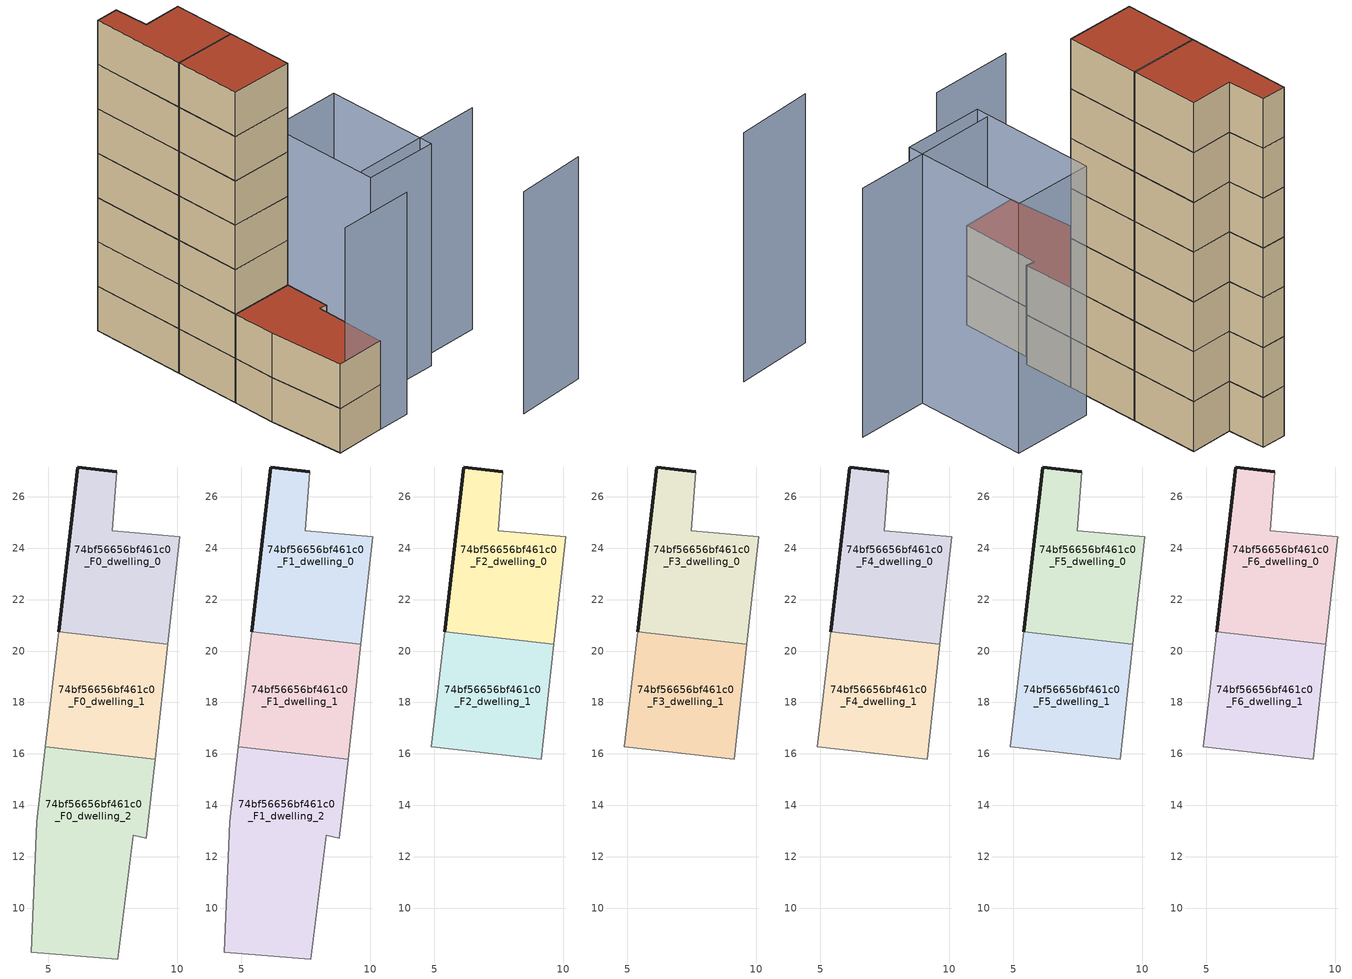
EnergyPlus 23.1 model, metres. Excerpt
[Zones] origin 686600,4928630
74bf56656bf461c0_F0_dwelling_0
 floor ground (EU_floor_Construction): 9.65,20.27 10.11,24.43 7.48,24.67 7.65,26.97 6.14,27.16 5.4,20.74 z0
 wall outside (EU_wall_Construction): 5.4,20.74 6.14,27.16 7.65,26.97 z0:3
 wall adiabatic (EU_wall_Construction): 7.65,26.97 7.48,24.67 10.11,24.43 9.65,20.27 z0:3
 wall to 74bf56656bf461c0_F0_dwelling_1 (EU_wall_Construction): 9.65,20.27 5.4,20.74 z0:3
74bf56656bf461c0_F0_dwelling_1
 floor ground (EU_floor_Construction): 9.15,15.8 9.65,20.27 5.4,20.74 4.88,16.28 z0
 wall adiabatic (EU_wall_Construction): 9.65,20.27 9.15,15.8 / 4.88,16.28 5.4,20.74 z0:3
 wall to 74bf56656bf461c0_F0_dwelling_2 (EU_wall_Construction): 9.15,15.8 4.88,16.27 z0:3
74bf56656bf461c0_F0_dwelling_2
 floor ground (EU_floor_Construction): 7.7,8.03 8.3,12.84 8.8,12.72 9.15,15.8 4.88,16.28 4.54,13.37 4.32,8.3 z0
 wall adiabatic (EU_wall_Construction): 9.15,15.8 8.8,12.72 8.3,12.84 7.7,8.03 4.32,8.3 4.54,13.37 4.88,16.28 z0:3
74bf56656bf461c0_F1_dwelling_0
 floor to 74bf56656bf461c0_F0_dwelling_0 (EU_floor_Construction): 9.65,20.27 10.11,24.43 7.48,24.67 7.65,26.97 6.14,27.16 5.4,20.74 z3
 wall outside (EU_wall_Construction): 5.4,20.74 6.14,27.16 7.65,26.97 z3:6
 wall adiabatic (EU_wall_Construction): 7.65,26.97 7.48,24.67 10.11,24.43 9.65,20.27 z3:6
 wall to 74bf56656bf461c0_F1_dwelling_1 (EU_wall_Construction): 9.65,20.27 5.4,20.74 z3:6
74bf56656bf461c0_F1_dwelling_1
 floor to 74bf56656bf461c0_F0_dwelling_1 (EU_floor_Construction): 9.15,15.8 9.65,20.27 5.4,20.74 4.88,16.28 z3
 wall adiabatic (EU_wall_Construction): 9.65,20.27 9.15,15.8 / 4.88,16.28 5.4,20.74 z3:6
 wall to 74bf56656bf461c0_F1_dwelling_2 (EU_wall_Construction): 9.15,15.8 4.88,16.27 z3:6
74bf56656bf461c0_F1_dwelling_2
 floor to 74bf56656bf461c0_F0_dwelling_2 (EU_floor_Construction): 7.7,8.03 8.3,12.84 8.8,12.72 9.15,15.8 4.88,16.28 4.54,13.37 4.32,8.3 z3
 wall adiabatic (EU_wall_Construction): 9.15,15.8 8.8,12.72 8.3,12.84 7.7,8.03 4.32,8.3 4.54,13.37 4.88,16.28 z3:6
 roof outside (EU_roof_Construction): 9.15,15.8 8.8,12.72 8.3,12.84 7.7,8.03 4.32,8.3 4.54,13.37 4.88,16.28 z6
74bf56656bf461c0_F2_dwelling_0
 floor to 74bf56656bf461c0_F1_dwelling_0 (EU_floor_Construction): 9.65,20.27 10.11,24.43 7.48,24.67 7.65,26.97 6.14,27.16 5.4,20.74 z6
 wall outside (EU_wall_Construction): 5.4,20.74 6.14,27.16 7.65,26.97 z6:9
 wall adiabatic (EU_wall_Construction): 7.65,26.97 7.48,24.67 10.11,24.43 9.65,20.27 z6:9
 wall to 74bf56656bf461c0_F2_dwelling_1 (EU_wall_Construction): 9.65,20.27 5.4,20.74 z6:9
74bf56656bf461c0_F2_dwelling_1
 floor to 74bf56656bf461c0_F1_dwelling_1 (EU_floor_Construction): 9.15,15.8 9.65,20.27 5.4,20.74 4.88,16.28 z6
 wall adiabatic (EU_wall_Construction): 9.65,20.27 9.15,15.8 4.88,16.28 5.4,20.74 z6:9
74bf56656bf461c0_F3_dwelling_0
 floor to 74bf56656bf461c0_F2_dwelling_0 (EU_floor_Construction): 9.65,20.27 10.11,24.43 7.48,24.67 7.65,26.97 6.14,27.16 5.4,20.74 z9
 wall outside (EU_wall_Construction): 5.4,20.74 6.14,27.16 7.65,26.97 z9:12
 wall adiabatic (EU_wall_Construction): 7.65,26.97 7.48,24.67 10.11,24.43 9.65,20.27 z9:12
 wall to 74bf56656bf461c0_F3_dwelling_1 (EU_wall_Construction): 9.65,20.27 5.4,20.74 z9:12
74bf56656bf461c0_F3_dwelling_1
 floor to 74bf56656bf461c0_F2_dwelling_1 (EU_floor_Construction): 9.15,15.8 9.65,20.27 5.4,20.74 4.88,16.28 z9
 wall adiabatic (EU_wall_Construction): 9.65,20.27 9.15,15.8 4.88,16.28 5.4,20.74 z9:12
74bf56656bf461c0_F4_dwelling_0
 floor to 74bf56656bf461c0_F3_dwelling_0 (EU_floor_Construction): 9.65,20.27 10.11,24.43 7.48,24.67 7.65,26.97 6.14,27.16 5.4,20.74 z12
 wall outside (EU_wall_Construction): 5.4,20.74 6.14,27.16 7.65,26.97 z12:15
 wall adiabatic (EU_wall_Construction): 7.65,26.97 7.48,24.67 10.11,24.43 9.65,20.27 z12:15
 wall to 74bf56656bf461c0_F4_dwelling_1 (EU_wall_Construction): 9.65,20.27 5.4,20.74 z12:15
74bf56656bf461c0_F4_dwelling_1
 floor to 74bf56656bf461c0_F3_dwelling_1 (EU_floor_Construction): 9.15,15.8 9.65,20.27 5.4,20.74 4.88,16.28 z12
 wall adiabatic (EU_wall_Construction): 9.65,20.27 9.15,15.8 4.88,16.28 5.4,20.74 z12:15
74bf56656bf461c0_F5_dwelling_0
 floor to 74bf56656bf461c0_F4_dwelling_0 (EU_floor_Construction): 9.65,20.27 10.11,24.43 7.48,24.67 7.65,26.97 6.14,27.16 5.4,20.74 z15
 wall outside (EU_wall_Construction): 5.4,20.74 6.14,27.16 7.65,26.97 z15:18
 wall adiabatic (EU_wall_Construction): 7.65,26.97 7.48,24.67 10.11,24.43 9.65,20.27 z15:18
 wall to 74bf56656bf461c0_F5_dwelling_1 (EU_wall_Construction): 9.65,20.27 5.4,20.74 z15:18
74bf56656bf461c0_F5_dwelling_1
 floor to 74bf56656bf461c0_F4_dwelling_1 (EU_floor_Construction): 9.15,15.8 9.65,20.27 5.4,20.74 4.88,16.28 z15
 wall adiabatic (EU_wall_Construction): 9.65,20.27 9.15,15.8 4.88,16.28 5.4,20.74 z15:18
74bf56656bf461c0_F6_dwelling_0
 floor to 74bf56656bf461c0_F5_dwelling_0 (EU_floor_Construction): 9.65,20.27 10.11,24.43 7.48,24.67 7.65,26.97 6.14,27.16 5.4,20.74 z18
 wall outside (EU_wall_Construction): 5.4,20.74 6.14,27.16 7.65,26.97 z18:21
 wall adiabatic (EU_wall_Construction): 7.65,26.97 7.48,24.67 10.11,24.43 9.65,20.27 z18:21
 wall to 74bf56656bf461c0_F6_dwelling_1 (EU_wall_Construction): 9.65,20.27 5.4,20.74 z18:21
 roof outside (EU_roof_Construction): 7.65,26.97 7.48,24.67 10.11,24.43 9.65,20.27 5.4,20.74 6.14,27.16 z21
74bf56656bf461c0_F6_dwelling_1
 floor to 74bf56656bf461c0_F5_dwelling_1 (EU_floor_Construction): 9.15,15.8 9.65,20.27 5.4,20.74 4.88,16.28 z18
 wall adiabatic (EU_wall_Construction): 9.65,20.27 9.15,15.8 4.88,16.28 5.4,20.74 z18:21
 roof outside (EU_roof_Construction): 9.65,20.27 9.15,15.8 4.88,16.28 5.4,20.74 z21
shading: 14,2.55 18.83,2.34 / 9.89,7.81 4.79,8.32 / 19.27,10.3 10.09,11.19 / 9.86,10.37 10.72,18.01 / 10.72,18.01 15.64,17.46 / 15.64,17.46 14.79,9.82 / 14.79,9.82 9.86,10.37 z0:15
[Building]
EU S2 Campaign: North Axis=0; Terrain=City; Solar Distribution=FullExterior
[Site:Location]
Bologna: Latitude=44.5; Longitude=11.25; Time Zone=1; Elevation=37
[SizingPeriod:WeatherFileDays]
AnnualSizingPeriod: Begin Month=1; Begin Day of Month=1; End Month=12; End Day of Month=31; Day of Week for Start Day=Monday; Use Weather File Daylight Saving Period=No; Use Weather File Rain and Snow Indicators=No
[MATERIAL]
EU_InternalMass_Material: Roughness=MediumRough; Thickness=0.1; Conductivity=1; Density=1800; Specific Heat=900; Thermal Absorptance=0.9; Solar Absorptance=0.7; Visible Absorptance=0.7
[MATERIAL:NOMASS] Roughness=MediumRough; Thermal Absorptance=0.9; Solar Absorptance=0.7; Visible Absorptance=0.7
Name | Thermal Resistance
EU_wall_NoMass | 0.905828
EU_roof_NoMass | 0.37593
EU_floor_NoMass | 0.67114
[CONSTRUCTION]
EU_wall_Construction: EU_wall_NoMass
EU_roof_Construction: EU_roof_NoMass
EU_floor_Construction: EU_floor_NoMass
EU_InternalMass_Construction: EU_InternalMass_Material
[ZONE] Type=1; Multiplier=1; Ceiling Height=autocalculate; Floor Area=autocalculate; Part of Total Floor Area=Yes
Name | Volume
74bf56656bf461c0_F0_dwelling_0; 74bf56656bf461c0_F1_dwelling_0; 74bf56656bf461c0_F2_dwelling_0; 74bf56656bf461c0_F3_dwelling_0; 74bf56656bf461c0_F4_dwelling_0; 74bf56656bf461c0_F5_dwelling_0; 74bf56656bf461c0_F6_dwelling_0 | 64.0825
74bf56656bf461c0_F0_dwelling_1; 74bf56656bf461c0_F1_dwelling_1; 74bf56656bf461c0_F2_dwelling_1; 74bf56656bf461c0_F3_dwelling_1; 74bf56656bf461c0_F4_dwelling_1; 74bf56656bf461c0_F5_dwelling_1; 74bf56656bf461c0_F6_dwelling_1 | 57.7808
74bf56656bf461c0_F0_dwelling_2 | 92.0039
74bf56656bf461c0_F1_dwelling_2 | 92.0054
[INTERNALMASS] Construction=EU_InternalMass_Construction
Name | Zone or ZoneList | Surface Area
74bf56656bf461c0_F0_dwelling_0_EU_InternalMass | 74bf56656bf461c0_F0_dwelling_0 | 21.3607
74bf56656bf461c0_F0_dwelling_1_EU_InternalMass | 74bf56656bf461c0_F0_dwelling_1 | 19.2603
74bf56656bf461c0_F0_dwelling_2_EU_InternalMass | 74bf56656bf461c0_F0_dwelling_2 | 30.6682
74bf56656bf461c0_F1_dwelling_0_EU_InternalMass | 74bf56656bf461c0_F1_dwelling_0 | 21.3607
74bf56656bf461c0_F1_dwelling_1_EU_InternalMass | 74bf56656bf461c0_F1_dwelling_1 | 19.2603
74bf56656bf461c0_F1_dwelling_2_EU_InternalMass | 74bf56656bf461c0_F1_dwelling_2 | 30.6682
74bf56656bf461c0_F2_dwelling_0_EU_InternalMass | 74bf56656bf461c0_F2_dwelling_0 | 35.6445
74bf56656bf461c0_F2_dwelling_1_EU_InternalMass | 74bf56656bf461c0_F2_dwelling_1 | 35.6448
74bf56656bf461c0_F3_dwelling_0_EU_InternalMass | 74bf56656bf461c0_F3_dwelling_0 | 35.6445
74bf56656bf461c0_F3_dwelling_1_EU_InternalMass | 74bf56656bf461c0_F3_dwelling_1 | 35.6448
74bf56656bf461c0_F4_dwelling_0_EU_InternalMass | 74bf56656bf461c0_F4_dwelling_0 | 35.6445
74bf56656bf461c0_F4_dwelling_1_EU_InternalMass | 74bf56656bf461c0_F4_dwelling_1 | 35.6448
74bf56656bf461c0_F5_dwelling_0_EU_InternalMass | 74bf56656bf461c0_F5_dwelling_0 | 35.6445
74bf56656bf461c0_F5_dwelling_1_EU_InternalMass | 74bf56656bf461c0_F5_dwelling_1 | 35.6448
74bf56656bf461c0_F6_dwelling_0_EU_InternalMass | 74bf56656bf461c0_F6_dwelling_0 | 35.6445
74bf56656bf461c0_F6_dwelling_1_EU_InternalMass | 74bf56656bf461c0_F6_dwelling_1 | 35.6448
[OTHEREQUIPMENT] Fuel Type=Electricity; Design Level Calculation Method=Watts/Area; Power per Zone Floor Area=1; Fraction Latent=0; Fraction Radiant=0; Fraction Lost=0; Carbon Dioxide Generation Rate=0; EndUse Subcategory=EU_Step8_InternalGains
Name | Zone or ZoneList or Space or SpaceList | Schedule
EU_Step8_InternalGain_74bf56656bf461c0_F0_dwelling_0_f000 | 74bf56656bf461c0_F0_dwelling_0 | EU_Step8_GainSchedule_74bf56656bf461c0_F0_dwelling_0_f000
EU_Step8_InternalGain_74bf56656bf461c0_F0_dwelling_1_f000 | 74bf56656bf461c0_F0_dwelling_1 | EU_Step8_GainSchedule_74bf56656bf461c0_F0_dwelling_1_f000
EU_Step8_InternalGain_74bf56656bf461c0_F0_dwelling_2_f000 | 74bf56656bf461c0_F0_dwelling_2 | EU_Step8_GainSchedule_74bf56656bf461c0_F0_dwelling_2_f000
EU_Step8_InternalGain_74bf56656bf461c0_F1_dwelling_0_f000 | 74bf56656bf461c0_F1_dwelling_0 | EU_Step8_GainSchedule_74bf56656bf461c0_F1_dwelling_0_f000
EU_Step8_InternalGain_74bf56656bf461c0_F1_dwelling_1_f000 | 74bf56656bf461c0_F1_dwelling_1 | EU_Step8_GainSchedule_74bf56656bf461c0_F1_dwelling_1_f000
EU_Step8_InternalGain_74bf56656bf461c0_F1_dwelling_2_f000 | 74bf56656bf461c0_F1_dwelling_2 | EU_Step8_GainSchedule_74bf56656bf461c0_F1_dwelling_2_f000
EU_Step8_InternalGain_74bf56656bf461c0_F2_dwelling_0_f000 | 74bf56656bf461c0_F2_dwelling_0 | EU_Step8_GainSchedule_74bf56656bf461c0_F2_dwelling_0_f000
EU_Step8_InternalGain_74bf56656bf461c0_F2_dwelling_1_f000 | 74bf56656bf461c0_F2_dwelling_1 | EU_Step8_GainSchedule_74bf56656bf461c0_F2_dwelling_1_f000
EU_Step8_InternalGain_74bf56656bf461c0_F3_dwelling_0_f000 | 74bf56656bf461c0_F3_dwelling_0 | EU_Step8_GainSchedule_74bf56656bf461c0_F3_dwelling_0_f000
EU_Step8_InternalGain_74bf56656bf461c0_F3_dwelling_1_f000 | 74bf56656bf461c0_F3_dwelling_1 | EU_Step8_GainSchedule_74bf56656bf461c0_F3_dwelling_1_f000
EU_Step8_InternalGain_74bf56656bf461c0_F4_dwelling_0_f000 | 74bf56656bf461c0_F4_dwelling_0 | EU_Step8_GainSchedule_74bf56656bf461c0_F4_dwelling_0_f000
EU_Step8_InternalGain_74bf56656bf461c0_F4_dwelling_1_f000 | 74bf56656bf461c0_F4_dwelling_1 | EU_Step8_GainSchedule_74bf56656bf461c0_F4_dwelling_1_f000
EU_Step8_InternalGain_74bf56656bf461c0_F5_dwelling_0_f000 | 74bf56656bf461c0_F5_dwelling_0 | EU_Step8_GainSchedule_74bf56656bf461c0_F5_dwelling_0_f000
EU_Step8_InternalGain_74bf56656bf461c0_F5_dwelling_1_f000 | 74bf56656bf461c0_F5_dwelling_1 | EU_Step8_GainSchedule_74bf56656bf461c0_F5_dwelling_1_f000
EU_Step8_InternalGain_74bf56656bf461c0_F6_dwelling_0_f000 | 74bf56656bf461c0_F6_dwelling_0 | EU_Step8_GainSchedule_74bf56656bf461c0_F6_dwelling_0_f000
EU_Step8_InternalGain_74bf56656bf461c0_F6_dwelling_1_f000 | 74bf56656bf461c0_F6_dwelling_1 | EU_Step8_GainSchedule_74bf56656bf461c0_F6_dwelling_1_f000
[ZONEVENTILATION:DESIGNFLOWRATE] Schedule=EU_AlwaysOn; Design Flow Rate Calculation Method=AirChanges/Hour; Air Changes per Hour=0.73129; Ventilation Type=Natural; Fan Pressure Rise=0; Fan Total Efficiency=1; Constant Term Coefficient=1; Temperature Term Coefficient=0; Velocity Term Coefficient=0; Velocity Squared Term Coefficient=0; Minimum Indoor Temperature=-100; Maximum Indoor Temperature=100; Delta Temperature=-100; Minimum Outdoor Temperature=-100; Maximum Outdoor Temperature=100; Maximum Wind Speed=40
Name | Zone or ZoneList or Space or SpaceList
EU_ConstantAir_74bf56656bf461c0_F0_dwelling_0 | 74bf56656bf461c0_F0_dwelling_0
EU_ConstantAir_74bf56656bf461c0_F0_dwelling_1 | 74bf56656bf461c0_F0_dwelling_1
EU_ConstantAir_74bf56656bf461c0_F0_dwelling_2 | 74bf56656bf461c0_F0_dwelling_2
EU_ConstantAir_74bf56656bf461c0_F1_dwelling_0 | 74bf56656bf461c0_F1_dwelling_0
EU_ConstantAir_74bf56656bf461c0_F1_dwelling_1 | 74bf56656bf461c0_F1_dwelling_1
EU_ConstantAir_74bf56656bf461c0_F1_dwelling_2 | 74bf56656bf461c0_F1_dwelling_2
EU_ConstantAir_74bf56656bf461c0_F2_dwelling_0 | 74bf56656bf461c0_F2_dwelling_0
EU_ConstantAir_74bf56656bf461c0_F2_dwelling_1 | 74bf56656bf461c0_F2_dwelling_1
EU_ConstantAir_74bf56656bf461c0_F3_dwelling_0 | 74bf56656bf461c0_F3_dwelling_0
EU_ConstantAir_74bf56656bf461c0_F3_dwelling_1 | 74bf56656bf461c0_F3_dwelling_1
EU_ConstantAir_74bf56656bf461c0_F4_dwelling_0 | 74bf56656bf461c0_F4_dwelling_0
EU_ConstantAir_74bf56656bf461c0_F4_dwelling_1 | 74bf56656bf461c0_F4_dwelling_1
EU_ConstantAir_74bf56656bf461c0_F5_dwelling_0 | 74bf56656bf461c0_F5_dwelling_0
EU_ConstantAir_74bf56656bf461c0_F5_dwelling_1 | 74bf56656bf461c0_F5_dwelling_1
EU_ConstantAir_74bf56656bf461c0_F6_dwelling_0 | 74bf56656bf461c0_F6_dwelling_0
EU_ConstantAir_74bf56656bf461c0_F6_dwelling_1 | 74bf56656bf461c0_F6_dwelling_1
[HVACTEMPLATE:THERMOSTAT] Constant Heating Setpoint=20; Constant Cooling Setpoint=50
EU_HeatOnly_74bf56656bf461c0_F0_dwelling_0; EU_HeatOnly_74bf56656bf461c0_F0_dwelling_1; EU_HeatOnly_74bf56656bf461c0_F0_dwelling_2; EU_HeatOnly_74bf56656bf461c0_F1_dwelling_0; EU_HeatOnly_74bf56656bf461c0_F1_dwelling_1; EU_HeatOnly_74bf56656bf461c0_F1_dwelling_2; EU_HeatOnly_74bf56656bf461c0_F2_dwelling_0; EU_HeatOnly_74bf56656bf461c0_F2_dwelling_1; EU_HeatOnly_74bf56656bf461c0_F3_dwelling_0; EU_HeatOnly_74bf56656bf461c0_F3_dwelling_1; EU_HeatOnly_74bf56656bf461c0_F4_dwelling_0; EU_HeatOnly_74bf56656bf461c0_F4_dwelling_1; EU_HeatOnly_74bf56656bf461c0_F5_dwelling_0; EU_HeatOnly_74bf56656bf461c0_F5_dwelling_1; EU_HeatOnly_74bf56656bf461c0_F6_dwelling_0; EU_HeatOnly_74bf56656bf461c0_F6_dwelling_1
[HVACTEMPLATE:ZONE:IDEALLOADSAIRSYSTEM] System Availability Schedule=EU_AlwaysOn; Maximum Heating Supply Air Temperature=50; Minimum Cooling Supply Air Temperature=13; Maximum Heating Supply Air Humidity Ratio=0.0156; Minimum Cooling Supply Air Humidity Ratio=0.0077; Heating Limit=NoLimit; Cooling Limit=NoLimit; Heating Availability Schedule=EU_AlwaysOn; Cooling Availability Schedule=EU_CoolingOff; Dehumidification Control Type=ConstantSensibleHeatRatio; Cooling Sensible Heat Ratio=0.7; Dehumidification Setpoint=60; Humidification Control Type=None; Humidification Setpoint=30; Outdoor Air Method=None; Outdoor Air Flow Rate per Person=0.00944; Outdoor Air Flow Rate per Zone Floor Area=0; Outdoor Air Flow Rate per Zone=0; Demand Controlled Ventilation Type=None; Outdoor Air Economizer Type=NoEconomizer; Heat Recovery Type=None; Sensible Heat Recovery Effectiveness=0.7; Latent Heat Recovery Effectiveness=0.65
Name | Template Thermostat
74bf56656bf461c0_F0_dwelling_0 | EU_HeatOnly_74bf56656bf461c0_F0_dwelling_0
74bf56656bf461c0_F0_dwelling_1 | EU_HeatOnly_74bf56656bf461c0_F0_dwelling_1
74bf56656bf461c0_F0_dwelling_2 | EU_HeatOnly_74bf56656bf461c0_F0_dwelling_2
74bf56656bf461c0_F1_dwelling_0 | EU_HeatOnly_74bf56656bf461c0_F1_dwelling_0
74bf56656bf461c0_F1_dwelling_1 | EU_HeatOnly_74bf56656bf461c0_F1_dwelling_1
74bf56656bf461c0_F1_dwelling_2 | EU_HeatOnly_74bf56656bf461c0_F1_dwelling_2
74bf56656bf461c0_F2_dwelling_0 | EU_HeatOnly_74bf56656bf461c0_F2_dwelling_0
74bf56656bf461c0_F2_dwelling_1 | EU_HeatOnly_74bf56656bf461c0_F2_dwelling_1
74bf56656bf461c0_F3_dwelling_0 | EU_HeatOnly_74bf56656bf461c0_F3_dwelling_0
74bf56656bf461c0_F3_dwelling_1 | EU_HeatOnly_74bf56656bf461c0_F3_dwelling_1
74bf56656bf461c0_F4_dwelling_0 | EU_HeatOnly_74bf56656bf461c0_F4_dwelling_0
74bf56656bf461c0_F4_dwelling_1 | EU_HeatOnly_74bf56656bf461c0_F4_dwelling_1
74bf56656bf461c0_F5_dwelling_0 | EU_HeatOnly_74bf56656bf461c0_F5_dwelling_0
74bf56656bf461c0_F5_dwelling_1 | EU_HeatOnly_74bf56656bf461c0_F5_dwelling_1
74bf56656bf461c0_F6_dwelling_0 | EU_HeatOnly_74bf56656bf461c0_F6_dwelling_0
74bf56656bf461c0_F6_dwelling_1 | EU_HeatOnly_74bf56656bf461c0_F6_dwelling_1
[SIZING:ZONE] Zone Cooling Design Supply Air Temperature Input Method=SupplyAirTemperature; Zone Cooling Design Supply Air Temperature=13; Zone Heating Design Supply Air Temperature Input Method=SupplyAirTemperature; Zone Heating Design Supply Air Temperature=50; Zone Cooling Design Supply Air Humidity Ratio=0.008; Zone Heating Design Supply Air Humidity Ratio=0.008; Cooling Design Air Flow Method=DesignDay; Cooling Design Air Flow Rate=0; Cooling Minimum Air Flow per Zone Floor Area=0.000762; Cooling Minimum Air Flow=0; Cooling Minimum Air Flow Fraction=0.2; Heating Design Air Flow Method=DesignDay; Heating Design Air Flow Rate=0; Heating Maximum Air Flow per Zone Floor Area=0.002032; Heating Maximum Air Flow=0.141576; Heating Maximum Air Flow Fraction=0.3; Account for Dedicated Outdoor Air System=No; Dedicated Outdoor Air System Control Strategy=NeutralSupplyAir; Dedicated Outdoor Air Low Setpoint Temperature for Design=autosize; Dedicated Outdoor Air High Setpoint Temperature for Design=autosize; Zone Load Sizing Method=Sensible Load Only No Latent Load; Zone Latent Cooling Design Supply Air Humidity Ratio Input Method=HumidityRatioDifference; Zone Cooling Design Supply Air Humidity Ratio Difference=0.005; Zone Latent Heating Design Supply Air Humidity Ratio Input Method=HumidityRatioDifference; Zone Humidification Design Supply Air Humidity Ratio Difference=0.005
74bf56656bf461c0_F0_dwelling_0; 74bf56656bf461c0_F0_dwelling_1; 74bf56656bf461c0_F0_dwelling_2; 74bf56656bf461c0_F1_dwelling_0; 74bf56656bf461c0_F1_dwelling_1; 74bf56656bf461c0_F1_dwelling_2; 74bf56656bf461c0_F2_dwelling_0; 74bf56656bf461c0_F2_dwelling_1; 74bf56656bf461c0_F3_dwelling_0; 74bf56656bf461c0_F3_dwelling_1; 74bf56656bf461c0_F4_dwelling_0; 74bf56656bf461c0_F4_dwelling_1; 74bf56656bf461c0_F5_dwelling_0; 74bf56656bf461c0_F5_dwelling_1; 74bf56656bf461c0_F6_dwelling_0; 74bf56656bf461c0_F6_dwelling_1
[SCHEDULE:CONSTANT]
Name | Hourly Value
EU_AlwaysOn | 1
EU_CoolingOff | 0
[SCHEDULE:FILE] Column Number=1; Rows to Skip at Top=0; Number of Hours of Data=8760; Column Separator=Comma; Interpolate to Timestep=No; Minutes per Item=60; Adjust Schedule for Daylight Savings=Yes
Name | File
EU_Step8_GainSchedule_74bf56656bf461c0_F0_dwelling_0_f000 | ../../schedules/74bf56656bf461c0/74bf56656bf461c0_F0_dwelling_0_f000_gain.csv
EU_Step8_GainSchedule_74bf56656bf461c0_F0_dwelling_1_f000 | ../../schedules/74bf56656bf461c0/74bf56656bf461c0_F0_dwelling_1_f000_gain.csv
EU_Step8_GainSchedule_74bf56656bf461c0_F0_dwelling_2_f000 | ../../schedules/74bf56656bf461c0/74bf56656bf461c0_F0_dwelling_2_f000_gain.csv
EU_Step8_GainSchedule_74bf56656bf461c0_F1_dwelling_0_f000 | ../../schedules/74bf56656bf461c0/74bf56656bf461c0_F1_dwelling_0_f000_gain.csv
EU_Step8_GainSchedule_74bf56656bf461c0_F1_dwelling_1_f000 | ../../schedules/74bf56656bf461c0/74bf56656bf461c0_F1_dwelling_1_f000_gain.csv
EU_Step8_GainSchedule_74bf56656bf461c0_F1_dwelling_2_f000 | ../../schedules/74bf56656bf461c0/74bf56656bf461c0_F1_dwelling_2_f000_gain.csv
EU_Step8_GainSchedule_74bf56656bf461c0_F2_dwelling_0_f000 | ../../schedules/74bf56656bf461c0/74bf56656bf461c0_F2_dwelling_0_f000_gain.csv
EU_Step8_GainSchedule_74bf56656bf461c0_F2_dwelling_1_f000 | ../../schedules/74bf56656bf461c0/74bf56656bf461c0_F2_dwelling_1_f000_gain.csv
EU_Step8_GainSchedule_74bf56656bf461c0_F3_dwelling_0_f000 | ../../schedules/74bf56656bf461c0/74bf56656bf461c0_F3_dwelling_0_f000_gain.csv
EU_Step8_GainSchedule_74bf56656bf461c0_F3_dwelling_1_f000 | ../../schedules/74bf56656bf461c0/74bf56656bf461c0_F3_dwelling_1_f000_gain.csv
EU_Step8_GainSchedule_74bf56656bf461c0_F4_dwelling_0_f000 | ../../schedules/74bf56656bf461c0/74bf56656bf461c0_F4_dwelling_0_f000_gain.csv
EU_Step8_GainSchedule_74bf56656bf461c0_F4_dwelling_1_f000 | ../../schedules/74bf56656bf461c0/74bf56656bf461c0_F4_dwelling_1_f000_gain.csv
EU_Step8_GainSchedule_74bf56656bf461c0_F5_dwelling_0_f000 | ../../schedules/74bf56656bf461c0/74bf56656bf461c0_F5_dwelling_0_f000_gain.csv
EU_Step8_GainSchedule_74bf56656bf461c0_F5_dwelling_1_f000 | ../../schedules/74bf56656bf461c0/74bf56656bf461c0_F5_dwelling_1_f000_gain.csv
EU_Step8_GainSchedule_74bf56656bf461c0_F6_dwelling_0_f000 | ../../schedules/74bf56656bf461c0/74bf56656bf461c0_F6_dwelling_0_f000_gain.csv
EU_Step8_GainSchedule_74bf56656bf461c0_F6_dwelling_1_f000 | ../../schedules/74bf56656bf461c0/74bf56656bf461c0_F6_dwelling_1_f000_gain.csv
